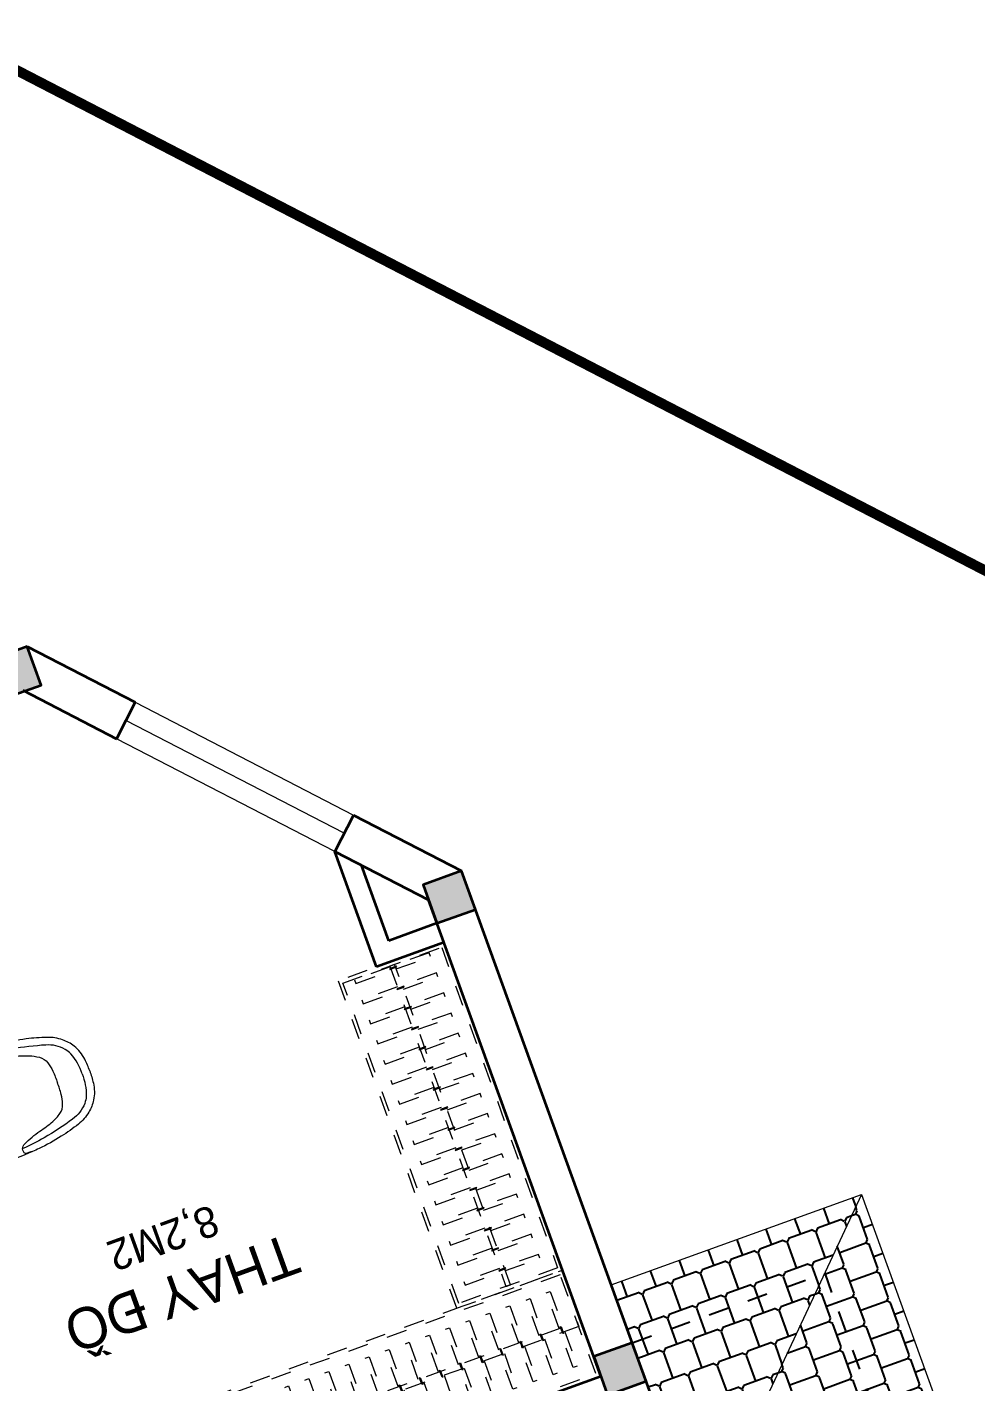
# Model space of a CAD drawing. Header units: metres. Extents: x 568332 to 569219, y 2065964 to 2066430.
# Drawn here: x 568585.13 to 568589.77, y 2066421.11 to 2066427.73 of the extents above; entities that cross this region are included whole.
import ezdxf

# ---------------------------------------------------------------- set-up
doc = ezdxf.new("R2010")
doc.units = ezdxf.units.M
doc.linetypes.add('HIDDEN', pattern=[0.375, 0.25, -0.125])
doc.linetypes.add('X-5M-G-MB PHONGNGU$0$HIDDEN2', pattern=[0.1875, 0.125, -0.0625])
doc.layers.get('0').update_dxf_attribs({"linetype": 'CONTINUOUS'})
doc.layers.get('DEFPOINTS').update_dxf_attribs({"linetype": 'CONTINUOUS'})
for name, color, linetype, lineweight in [('-CONCRETE', 1, 'CONTINUOUS', 35), ('-DIM', 9, 'CONTINUOUS', 13), ('-DOOR', 137, 'CONTINUOUS', 9), ('-FURNITURE', 46, 'CONTINUOUS', 9), ('-LINE1', 7, 'CONTINUOUS', 18), ('-TEXT', 7, 'CONTINUOUS', 15), ('-WALL', 4, 'CONTINUOUS', 35), ('TEXT25', 2, 'CONTINUOUS', 13)]:
    doc.layers.add(name, color=color, linetype=linetype, lineweight=lineweight)
doc.layers.add('-RANH GIOI LO DAT', color=12, linetype='CONTINUOUS')
doc.layers.add('13. NET HATCH', color=252, linetype='CONTINUOUS')
doc.styles.add('T1', font='', dxfattribs={"height": 200})
doc.styles.add('vnavanth', font='', dxfattribs={"width": 0.8})
doc.styles.get('T1').set_extended_font_data('VNgeometric Light')
doc.styles.get('vnavanth').set_extended_font_data('.VnAvantH')

# ---------------------------------------------------------------- blocks, each defined once
blk = doc.blocks.new('A$C4D045CFB')
at = {"layer": '13. NET HATCH'}
h = blk.add_hatch(dxfattribs=at)
h.set_pattern_fill('MAIGO-12', color=256, scale=300, angle=180)
h.set_pattern_definition([(180, (-90, 1.102182119232618e-14), (-75.00000000000001, -150), [120, -30, 120, -30]), (270, (-75, -14.99999999999999), (74.99999999999997, -150), [135, -165]), (225, (-60, 7.34788079488412e-15), (-75.00000000142688, -150.0000000028537), [21.213203436, -403.0508652]), (315, (-90, 1.102182119232618e-14), (75.00000000142684, -150.0000000028537), [21.213203436, -403.0508652])])
h.paths.add_polyline_path([(1299.999119955668, 6100.494044825784), (1299.953723877203, 5215.284894083044), (1299.999119955668, 5229.592269479996), (1299.999119955668, 4500.000660992693), (-0.0008800443320069462, 6100.494044825784)])
h = blk.add_hatch(dxfattribs=at)
h.set_pattern_fill('MAIGO-12', color=256, scale=300, angle=270)
h.set_pattern_definition([(270, (-1.653273178848927e-14, -90), (150, -75.00000000000003), [120, -30, 120, -30]), (0, (14.99999999999999, -75), (150, 74.99999999999996), [135, -165]), (315, (-1.102182119232618e-14, -60), (150.0000000028537, -75.0000000014269), [21.213203436, -403.0508652]), (45, (-1.653273178848927e-14, -90), (150.0000000028537, 75.00000000142683), [21.213203436, -403.0508652])])
h.paths.add_polyline_path([(-0.0008800443320069462, 6100.494044825784), (1299.999119955668, 4500.000660992693), (1299.999119955668, 1300.000660992693), (-0.0008800443320069462, 0.000660992693156004)])
h = blk.add_hatch(dxfattribs=at)
h.set_pattern_fill('MAIGO-12', color=256, scale=300)
h.set_pattern_definition([(0, (90, 0), (75, 150), [120, -30, 120, -30]), (90, (75, 15), (-74.99999999999999, 150), [135, -165]), (45, (60, 0), (75.00000000142687, 150.0000000028537), [21.213203436, -403.0508652]), (135, (90, 0), (-75.00000000142686, 150.0000000028537), [21.213203436, -403.0508652])])
h.paths.add_polyline_path([(1299.999119955668, 1300.000660992693), (1299.999119955668, 0.000660992693156004), (-0.0008800443320069462, 0.000660992693156004)])
at = {"layer": '-LINE1'}
for p, q in [((-0.0008800443320069462, 0.000660992693156004), (-0.0008800443320069462, 6100.494044825784)), ((-0.0008800443320069462, 6100.494044825784), (1299.999119955668, 6100.494044825784)), ((-0.0008800443320069462, 6100.494044825784), (1299.999119955668, 4500.000660992693)), ((-0.0008800443320069462, 0.000660992693156004), (1299.999119955668, 1300.000660992693)), ((1299.999119955668, 0.000660992693156004), (-0.0008800443320069462, 0.000660992693156004))]:
    blk.add_line(p, q, dxfattribs=at)
at = {"layer": 'DEFPOINTS', "linetype": 'HIDDEN', "ltscale": 5}
blk.add_lwpolyline([(1299.999119955668, 300.0006609926932), (299.999119955668, 300.0006609926932), (299.999119955668, 5800.494044825784), (1299.999119955668, 5800.494044825784)], close=True, dxfattribs=at)
blk = doc.blocks.new('*U279')
at = {"linetype": 'X-5M-G-MB PHONGNGU$0$HIDDEN2'}
for points in [[(0, 600.0000000004657), (0, 0), (1856.328824584533, -6.474040283905219e-10), (1856.328824584533, 599.9999999998182)], [(1836.328824584533, 579.9996613717449), (1836.328824584533, 19.99966137174504), (20, 20.00000000046566), (20, 580.0000000004657)], [(1836.328824584533, 286.6991212948271), (1836.328824584533, 313.0991212947339), (20, 313.0991212953813), (19.99999859370291, 286.6991212952417)], [(113.7817614636733, 319.1750910408318), (109.4317788550979, 319.1750910408318), (109.4317788550979, 280.441767644881), (113.7817614636733, 280.441767644881)], [(227.7817614636733, 319.1750910407849), (223.4317788550979, 319.1750910407849), (223.4317788550979, 280.4417676448341), (227.7817614636733, 280.4417676448341)], [(341.7817614636733, 319.175091040738), (337.4317788550979, 319.175091040738), (337.4317788550979, 280.4417676447872), (341.7817614636733, 280.4417676447872)], [(455.7817614636733, 319.1750910406911), (451.4317788550979, 319.1750910406911), (451.4317788550979, 280.4417676447403), (455.7817614636733, 280.4417676447403)], [(569.7817614636733, 319.1750910406442), (565.431778855098, 319.1750910406442), (565.431778855098, 280.4417676446934), (569.7817614636733, 280.4417676446934)], [(683.7817614636733, 319.1750910405973), (679.431778855098, 319.1750910405973), (679.431778855098, 280.4417676446465), (683.7817614636733, 280.4417676446465)], [(797.7817614636733, 319.1750910405504), (793.431778855098, 319.1750910405504), (793.431778855098, 280.4417676445996), (797.7817614636733, 280.4417676445996)], [(911.7817614636733, 319.1750910405035), (907.431778855098, 319.1750910405035), (907.431778855098, 280.4417676445527), (911.7817614636733, 280.4417676445527)], [(1025.781761463673, 319.1750910404566), (1021.431778855098, 319.1750910404566), (1021.431778855098, 280.4417676445057), (1025.781761463673, 280.4417676445057)], [(1139.781761463673, 319.1750910404097), (1135.431778855098, 319.1750910404097), (1135.431778855098, 280.4417676444588), (1139.781761463673, 280.4417676444588)], [(1253.781761463673, 319.1750910403628), (1249.431778855098, 319.1750910403628), (1249.431778855098, 280.4417676444119), (1253.781761463673, 280.4417676444119)], [(1367.781761463673, 319.1750910403159), (1363.431778855098, 319.1750910403159), (1363.431778855098, 280.441767644365), (1367.781761463673, 280.441767644365)], [(1481.781761463673, 319.175091040269), (1477.431778855098, 319.175091040269), (1477.431778855098, 280.4417676443181), (1481.781761463673, 280.4417676443181)], [(1595.781761463673, 319.175091040222), (1591.431778855098, 319.175091040222), (1591.431778855098, 280.4417676442712), (1595.781761463673, 280.4417676442712)], [(1709.781761463673, 319.1750910401751), (1705.431778855098, 319.1750910401751), (1705.431778855098, 280.4417676442243), (1709.781761463673, 280.4417676442243)], [(1823.781761463673, 319.1750910401282), (1819.431778855098, 319.1750910401282), (1819.431778855098, 280.4417676441774), (1823.781761463673, 280.4417676441774)]]:
    blk.add_lwpolyline(points, close=True, dxfattribs=at)
for points in [[(122.2409142897814, 313.1103512093413), (122.2409142897814, 515.2497102723445), (100.1765458012815, 515.2497102723445), (100.1765458012815, 313.1103512093413)], [(236.2409142897814, 313.1103512092944), (236.2409142897814, 515.2497102722975), (214.1765458012815, 515.2497102722975), (214.1765458012815, 313.1103512092944)], [(350.2409142897814, 313.1103512092475), (350.2409142897814, 515.2497102722507), (328.1765458012815, 515.2497102722507), (328.1765458012815, 313.1103512092475)], [(464.2409142897814, 313.1103512092006), (464.2409142897814, 515.2497102722037), (442.1765458012815, 515.2497102722037), (442.1765458012815, 313.1103512092006)], [(578.2409142897814, 313.1103512091537), (578.2409142897814, 515.2497102721569), (556.1765458012815, 515.2497102721569), (556.1765458012815, 313.1103512091537)], [(692.2409142897814, 313.1103512091068), (692.2409142897814, 515.24971027211), (670.1765458012815, 515.24971027211), (670.1765458012815, 313.1103512091068)], [(806.2409142897814, 313.1103512090599), (806.2409142897814, 515.249710272063), (784.1765458012815, 515.249710272063), (784.1765458012815, 313.1103512090599)], [(920.2409142897814, 313.110351209013), (920.2409142897814, 515.2497102720162), (898.1765458012815, 515.2497102720162), (898.1765458012815, 313.110351209013)], [(1034.240914289781, 313.1103512089661), (1034.240914289781, 515.2497102719692), (1012.176545801281, 515.2497102719692), (1012.176545801281, 313.1103512089661)], [(1148.240914289781, 313.1103512089192), (1148.240914289781, 515.2497102719224), (1126.176545801281, 515.2497102719224), (1126.176545801281, 313.1103512089192)], [(1262.240914289781, 313.1103512088723), (1262.240914289781, 515.2497102718754), (1240.176545801281, 515.2497102718754), (1240.176545801281, 313.1103512088723)], [(1376.240914289781, 313.1103512088254), (1376.240914289781, 515.2497102718285), (1354.176545801281, 515.2497102718285), (1354.176545801281, 313.1103512088254)], [(1490.240914289781, 313.1103512087785), (1490.240914289781, 515.2497102717816), (1468.176545801281, 515.2497102717816), (1468.176545801281, 313.1103512087785)], [(1604.240914289781, 313.1103512087315), (1604.240914289781, 515.2497102717347), (1582.176545801281, 515.2497102717347), (1582.176545801281, 313.1103512087315)], [(1718.240914289781, 313.1103512086846), (1718.240914289781, 515.2497102716878), (1696.176545801281, 515.2497102716878), (1696.176545801281, 313.1103512086846)], [(1832.240914289781, 313.1103512086377), (1832.240914289781, 515.2497102716409), (1810.176545801281, 515.2497102716409), (1810.176545801281, 313.1103512086377)], [(100.1765458012815, 286.7103512094345), (100.1765458012815, 92.0852110228024), (122.2409142897814, 92.0852110228024), (122.2409142897814, 286.7103512094345)], [(214.1765458012815, 286.7103512093876), (214.1765458012815, 92.08521102275549), (236.2409142897814, 92.08521102275549), (236.2409142897814, 286.7103512093876)], [(328.1765458012815, 286.7103512093407), (328.1765458012815, 92.08521102270858), (350.2409142897814, 92.08521102270858), (350.2409142897814, 286.7103512093407)], [(442.1765458012815, 286.7103512092938), (442.1765458012815, 92.08521102266168), (464.2409142897814, 92.08521102266168), (464.2409142897814, 286.7103512092938)], [(556.1765458012815, 286.7103512092469), (556.1765458012815, 92.08521102261477), (578.2409142897814, 92.08521102261477), (578.2409142897814, 286.7103512092469)], [(670.1765458012815, 286.7103512092), (670.1765458012815, 92.08521102256786), (692.2409142897814, 92.08521102256786), (692.2409142897814, 286.7103512092)], [(784.1765458012815, 286.7103512091531), (784.1765458012815, 92.08521102252095), (806.2409142897814, 92.08521102252095), (806.2409142897814, 286.7103512091531)], [(898.1765458012815, 286.7103512091062), (898.1765458012815, 92.08521102247404), (920.2409142897814, 92.08521102247404), (920.2409142897814, 286.7103512091062)], [(1012.176545801281, 286.7103512090592), (1012.176545801281, 92.08521102242715), (1034.240914289781, 92.08521102242715), (1034.240914289781, 286.7103512090592)], [(1126.176545801281, 286.7103512090123), (1126.176545801281, 92.08521102238024), (1148.240914289781, 92.08521102238024), (1148.240914289781, 286.7103512090123)], [(1240.176545801281, 286.7103512089654), (1240.176545801281, 92.08521102233333), (1262.240914289781, 92.08521102233333), (1262.240914289781, 286.7103512089654)], [(1354.176545801281, 286.7103512089186), (1354.176545801281, 92.08521102228642), (1376.240914289781, 92.08521102228642), (1376.240914289781, 286.7103512089186)], [(1468.176545801281, 286.7103512088717), (1468.176545801281, 92.0852110222395), (1490.240914289781, 92.0852110222395), (1490.240914289781, 286.7103512088717)], [(1582.176545801281, 286.7103512088247), (1582.176545801281, 92.0852110221926), (1604.240914289781, 92.0852110221926), (1604.240914289781, 286.7103512088247)], [(1696.176545801281, 286.7103512087778), (1696.176545801281, 92.0852110221457), (1718.240914289781, 92.0852110221457), (1718.240914289781, 286.7103512087778)], [(1810.176545801281, 286.7103512087309), (1810.176545801281, 92.08521102209879), (1832.240914289781, 92.08521102209879), (1832.240914289781, 286.7103512087309)]]:
    blk.add_lwpolyline(points, dxfattribs=at)
blk = doc.blocks.new('A$C5C575821')
at = {"layer": '-CONCRETE'}
h = blk.add_hatch(color=256, dxfattribs=at)
h.dxf.hatch_style = 1
h.paths.add_polyline_path([(-0.00237559899687767, 200.0000000000146), (-0.00237559899687767, 1.455191522836685e-11), (199.9976244010031, 1.455191522836685e-11), (199.9976244010031, 200.0000000000146)])
blk.add_lwpolyline([(-0.00237559899687767, 1.455191522836685e-11), (199.9976244010031, 1.455191522836685e-11), (199.9976244010031, 200.0000000000146), (-0.00237559899687767, 200.0000000000146)], close=True, dxfattribs=at)
blk = doc.blocks.new('A$C7D524948')
at = {"layer": '-FURNITURE'}
for points in [[(-1.862645149230957e-09, 824.9500000011176, 0.02374928999430728), (-77.15000000130385, 820, 0.1110396266945436), (-175.0999999996275, 786.1500000022352, 0.08516816991690027), (-234.9500000011176, 733.25, 0.08855014736123698), (-281.5499999988824, 649.3499999996275, 0.02790636319614463), (-315.9500000011176, 525.5999999996275, 0.02834164487538841), (-340.4000000022352, 372.8000000007451, 0.04711987010175965), (-341.0999999996275, 283.4000000003725, 0.5135274654112972), (-284.5500000007451, 299.9500000011176, 0.05957759956988055), (-242.5500000026077, 413.6500000003725, -0.03446512451505389), (-213.1500000003725, 507.4499999992549, -0.05927668371543007), (-182.7500000009313, 564.2999999988824, -0.1661460996977688), (-133.4500000011176, 600.4000000003725, -0.0525641271264061), (-75.80000000074506, 611.9500000011176, -0.02855401869774651), (-1.862645149230957e-09, 614.6500000003725, -3.543335205159532)], [(-0.5500000007450581, 774.1500000003725, 0.1055837687742558), (-137.8000000007451, 751.3000000007451, 0.08397584501256396), (-176, 728.25, 0.1493020227225411), (-241.2000000011176, 626.1999999992549, 0.02490854660583826), (-289.25, 424.1500000003725, 0.02643887537121914), (-306.5679914960638, 278.4068524483591, -0.8863330528017872)], [(-0.5500000007450581, 774.1500000003725, -0.1055837687742558), (136.6999999992549, 751.3000000007451, -0.08397584501256396), (174.8999999985099, 728.2500000018626, -0.1493020227225411), (240.0999999986961, 626.1999999992549, -0.02490854660583826), (288.1499999975786, 424.1500000003725, -0.02643887537121914), (305.467991495505, 278.4068524483591, 0.8863330528017872)], [(-1.862645149230957e-09, 824.9500000011176, -0.02374928999430728), (77.14999999850988, 820.0000000018626, -0.1110396266945436), (175.0999999986961, 786.1500000003725, -0.08516816991690027), (234.9499999992549, 733.25, -0.08855014736123698), (281.5499999988824, 649.3499999996275, -0.02790636319614463), (315.9500000011176, 525.5999999996275, -0.02834164487538841), (340.3999999985099, 372.8000000007451, -0.04711987010175965), (341.0999999996275, 283.4000000022352, -0.5135274654112972), (284.5500000007451, 299.9499999992549, -0.05957759956988055), (242.5499999988824, 413.6499999985099, 0.03446512451505389), (213.1499999994412, 507.4500000011176, 0.05927668371543007), (182.75, 564.3000000007451, 0.1661460996977688), (133.4499999983236, 600.4000000003725, 0.0525641271264061), (75.79999999888241, 611.9499999992549, 0.02855401869774651), (-1.862645149230957e-09, 614.6500000003725, 3.543335205159532)], [(-342.8562581948936, 328.1164919566363, 0.02267140514630937), (-350.039135296829, 124.5, 0.01212164544072816), (-345.6391352973878, 57.0500000026077, 0.4055082152921144), (-279.3891352973878, 0), (0, 0)], [(342.8562581939623, 328.1164919547737, -0.02267140514630937), (350.0391352958977, 124.5, -0.01212164544072816), (345.6391352955252, 57.05000000074506, -0.4055082152921144), (279.3891352964565, 0), (0, 0)]]:
    blk.add_lwpolyline(points, format="xyb", dxfattribs=at)
blk = doc.blocks.new('*U259')
at = {"linetype": 'X-5M-G-MB PHONGNGU$0$HIDDEN2'}
for points in [[(0, 600.0000000004657), (0, 0), (2421.832438847273, -8.800904927324484e-10), (2421.832438847273, 599.9999999995855)], [(2401.832438847273, 579.9996613715122), (2401.832438847273, 19.99966137151235), (20, 20.00000000046566), (20, 580.0000000004657)], [(2401.832438847273, 286.6991212945944), (2401.832438847273, 313.0991212945012), (20, 313.0991212953813), (19.99999859370291, 286.6991212952417)], [(113.7817614636733, 319.1750910408318), (109.4317788550979, 319.1750910408318), (109.4317788550979, 280.441767644881), (113.7817614636733, 280.441767644881)], [(227.7817614636733, 319.1750910407849), (223.4317788550979, 319.1750910407849), (223.4317788550979, 280.4417676448341), (227.7817614636733, 280.4417676448341)], [(341.7817614636733, 319.175091040738), (337.4317788550979, 319.175091040738), (337.4317788550979, 280.4417676447872), (341.7817614636733, 280.4417676447872)], [(455.7817614636733, 319.1750910406911), (451.4317788550979, 319.1750910406911), (451.4317788550979, 280.4417676447403), (455.7817614636733, 280.4417676447403)], [(569.7817614636733, 319.1750910406442), (565.431778855098, 319.1750910406442), (565.431778855098, 280.4417676446934), (569.7817614636733, 280.4417676446934)], [(683.7817614636733, 319.1750910405973), (679.431778855098, 319.1750910405973), (679.431778855098, 280.4417676446465), (683.7817614636733, 280.4417676446465)], [(797.7817614636733, 319.1750910405504), (793.431778855098, 319.1750910405504), (793.431778855098, 280.4417676445996), (797.7817614636733, 280.4417676445996)], [(911.7817614636733, 319.1750910405035), (907.431778855098, 319.1750910405035), (907.431778855098, 280.4417676445527), (911.7817614636733, 280.4417676445527)], [(1025.781761463673, 319.1750910404566), (1021.431778855098, 319.1750910404566), (1021.431778855098, 280.4417676445057), (1025.781761463673, 280.4417676445057)], [(1139.781761463673, 319.1750910404097), (1135.431778855098, 319.1750910404097), (1135.431778855098, 280.4417676444588), (1139.781761463673, 280.4417676444588)], [(1253.781761463673, 319.1750910403628), (1249.431778855098, 319.1750910403628), (1249.431778855098, 280.4417676444119), (1253.781761463673, 280.4417676444119)], [(1367.781761463673, 319.1750910403159), (1363.431778855098, 319.1750910403159), (1363.431778855098, 280.441767644365), (1367.781761463673, 280.441767644365)], [(1481.781761463673, 319.175091040269), (1477.431778855098, 319.175091040269), (1477.431778855098, 280.4417676443181), (1481.781761463673, 280.4417676443181)], [(1595.781761463673, 319.175091040222), (1591.431778855098, 319.175091040222), (1591.431778855098, 280.4417676442712), (1595.781761463673, 280.4417676442712)], [(1709.781761463673, 319.1750910401751), (1705.431778855098, 319.1750910401751), (1705.431778855098, 280.4417676442243), (1709.781761463673, 280.4417676442243)], [(1823.781761463673, 319.1750910401282), (1819.431778855098, 319.1750910401282), (1819.431778855098, 280.4417676441774), (1823.781761463673, 280.4417676441774)], [(1937.781761463673, 319.1750910400813), (1933.431778855098, 319.1750910400813), (1933.431778855098, 280.4417676441305), (1937.781761463673, 280.4417676441305)], [(2051.781761463673, 319.1750910400344), (2047.431778855098, 319.1750910400344), (2047.431778855098, 280.4417676440836), (2051.781761463673, 280.4417676440836)], [(2165.781761463673, 319.1750910399875), (2161.431778855098, 319.1750910399875), (2161.431778855098, 280.4417676440366), (2165.781761463673, 280.4417676440366)], [(2279.781761463673, 319.1750910399406), (2275.431778855098, 319.1750910399406), (2275.431778855098, 280.4417676439897), (2279.781761463673, 280.4417676439897)]]:
    blk.add_lwpolyline(points, close=True, dxfattribs=at)
for points in [[(122.2409142897814, 313.1103512093413), (122.2409142897814, 515.2497102723445), (100.1765458012815, 515.2497102723445), (100.1765458012815, 313.1103512093413)], [(236.2409142897814, 313.1103512092944), (236.2409142897814, 515.2497102722975), (214.1765458012815, 515.2497102722975), (214.1765458012815, 313.1103512092944)], [(350.2409142897814, 313.1103512092475), (350.2409142897814, 515.2497102722507), (328.1765458012815, 515.2497102722507), (328.1765458012815, 313.1103512092475)], [(464.2409142897814, 313.1103512092006), (464.2409142897814, 515.2497102722037), (442.1765458012815, 515.2497102722037), (442.1765458012815, 313.1103512092006)], [(578.2409142897814, 313.1103512091537), (578.2409142897814, 515.2497102721569), (556.1765458012815, 515.2497102721569), (556.1765458012815, 313.1103512091537)], [(692.2409142897814, 313.1103512091068), (692.2409142897814, 515.24971027211), (670.1765458012815, 515.24971027211), (670.1765458012815, 313.1103512091068)], [(806.2409142897814, 313.1103512090599), (806.2409142897814, 515.249710272063), (784.1765458012815, 515.249710272063), (784.1765458012815, 313.1103512090599)], [(920.2409142897814, 313.110351209013), (920.2409142897814, 515.2497102720162), (898.1765458012815, 515.2497102720162), (898.1765458012815, 313.110351209013)], [(1034.240914289781, 313.1103512089661), (1034.240914289781, 515.2497102719692), (1012.176545801281, 515.2497102719692), (1012.176545801281, 313.1103512089661)], [(1148.240914289781, 313.1103512089192), (1148.240914289781, 515.2497102719224), (1126.176545801281, 515.2497102719224), (1126.176545801281, 313.1103512089192)], [(1262.240914289781, 313.1103512088723), (1262.240914289781, 515.2497102718754), (1240.176545801281, 515.2497102718754), (1240.176545801281, 313.1103512088723)], [(1376.240914289781, 313.1103512088254), (1376.240914289781, 515.2497102718285), (1354.176545801281, 515.2497102718285), (1354.176545801281, 313.1103512088254)], [(1490.240914289781, 313.1103512087785), (1490.240914289781, 515.2497102717816), (1468.176545801281, 515.2497102717816), (1468.176545801281, 313.1103512087785)], [(1604.240914289781, 313.1103512087315), (1604.240914289781, 515.2497102717347), (1582.176545801281, 515.2497102717347), (1582.176545801281, 313.1103512087315)], [(1718.240914289781, 313.1103512086846), (1718.240914289781, 515.2497102716878), (1696.176545801281, 515.2497102716878), (1696.176545801281, 313.1103512086846)], [(1832.240914289781, 313.1103512086377), (1832.240914289781, 515.2497102716409), (1810.176545801281, 515.2497102716409), (1810.176545801281, 313.1103512086377)], [(1946.240914289781, 313.1103512085908), (1946.240914289781, 515.2497102715939), (1924.176545801281, 515.2497102715939), (1924.176545801281, 313.1103512085908)], [(2060.240914289781, 313.1103512085439), (2060.240914289781, 515.2497102715471), (2038.176545801281, 515.2497102715471), (2038.176545801281, 313.1103512085439)], [(2174.240914289781, 313.110351208497), (2174.240914289781, 515.2497102715001), (2152.176545801281, 515.2497102715001), (2152.176545801281, 313.110351208497)], [(2288.240914289781, 313.1103512084501), (2288.240914289781, 515.2497102714533), (2266.176545801281, 515.2497102714533), (2266.176545801281, 313.1103512084501)], [(100.1765458012815, 286.7103512094345), (100.1765458012815, 92.0852110228024), (122.2409142897814, 92.0852110228024), (122.2409142897814, 286.7103512094345)], [(214.1765458012815, 286.7103512093876), (214.1765458012815, 92.08521102275549), (236.2409142897814, 92.08521102275549), (236.2409142897814, 286.7103512093876)], [(328.1765458012815, 286.7103512093407), (328.1765458012815, 92.08521102270858), (350.2409142897814, 92.08521102270858), (350.2409142897814, 286.7103512093407)], [(442.1765458012815, 286.7103512092938), (442.1765458012815, 92.08521102266168), (464.2409142897814, 92.08521102266168), (464.2409142897814, 286.7103512092938)], [(556.1765458012815, 286.7103512092469), (556.1765458012815, 92.08521102261477), (578.2409142897814, 92.08521102261477), (578.2409142897814, 286.7103512092469)], [(670.1765458012815, 286.7103512092), (670.1765458012815, 92.08521102256786), (692.2409142897814, 92.08521102256786), (692.2409142897814, 286.7103512092)], [(784.1765458012815, 286.7103512091531), (784.1765458012815, 92.08521102252095), (806.2409142897814, 92.08521102252095), (806.2409142897814, 286.7103512091531)], [(898.1765458012815, 286.7103512091062), (898.1765458012815, 92.08521102247404), (920.2409142897814, 92.08521102247404), (920.2409142897814, 286.7103512091062)], [(1012.176545801281, 286.7103512090592), (1012.176545801281, 92.08521102242715), (1034.240914289781, 92.08521102242715), (1034.240914289781, 286.7103512090592)], [(1126.176545801281, 286.7103512090123), (1126.176545801281, 92.08521102238024), (1148.240914289781, 92.08521102238024), (1148.240914289781, 286.7103512090123)], [(1240.176545801281, 286.7103512089654), (1240.176545801281, 92.08521102233333), (1262.240914289781, 92.08521102233333), (1262.240914289781, 286.7103512089654)], [(1354.176545801281, 286.7103512089186), (1354.176545801281, 92.08521102228642), (1376.240914289781, 92.08521102228642), (1376.240914289781, 286.7103512089186)], [(1468.176545801281, 286.7103512088717), (1468.176545801281, 92.0852110222395), (1490.240914289781, 92.0852110222395), (1490.240914289781, 286.7103512088717)], [(1582.176545801281, 286.7103512088247), (1582.176545801281, 92.0852110221926), (1604.240914289781, 92.0852110221926), (1604.240914289781, 286.7103512088247)], [(1696.176545801281, 286.7103512087778), (1696.176545801281, 92.0852110221457), (1718.240914289781, 92.0852110221457), (1718.240914289781, 286.7103512087778)], [(1810.176545801281, 286.7103512087309), (1810.176545801281, 92.08521102209879), (1832.240914289781, 92.08521102209879), (1832.240914289781, 286.7103512087309)], [(1924.176545801281, 286.710351208684), (1924.176545801281, 92.08521102205188), (1946.240914289781, 92.08521102205188), (1946.240914289781, 286.710351208684)], [(2038.176545801281, 286.7103512086371), (2038.176545801281, 92.08521102200497), (2060.240914289781, 92.08521102200497), (2060.240914289781, 286.7103512086371)], [(2152.176545801281, 286.7103512085902), (2152.176545801281, 92.08521102195806), (2174.240914289781, 92.08521102195806), (2174.240914289781, 286.7103512085902)], [(2266.176545801281, 286.7103512085433), (2266.176545801281, 92.08521102191116), (2288.240914289781, 92.08521102191116), (2288.240914289781, 286.7103512085433)]]:
    blk.add_lwpolyline(points, dxfattribs=at)
blk = doc.blocks.new('M36-T3')
at = {"layer": '-DOOR'}
blk.add_lwpolyline([(198227.0906377233, -1297242.123027975), (199042.2261354994, -1298122.778533984), (198895.4502178226, -1298258.634450271), (198080.3147200465, -1297377.978944262)], close=True, dxfattribs=at)
blk.add_lwpolyline([(198153.7026788849, -1297310.050986118), (198968.8381766058, -1298190.706492179)], dxfattribs=at)
at = {"layer": '-RANH GIOI LO DAT', "linetype": 'HIDDEN', "ltscale": 10, "const_width": 50}
blk.add_lwpolyline([(193676.7568112435, -1296268.498691544), (198661.8510079722, -1301654.2911939), (204676.7568113413, -1302119.780004031), (204676.7568113413, -1282035.375045632), (193676.7568116956, -1282035.375045334)], close=True, dxfattribs=at)
at = {"layer": '-WALL'}
for p, q in [((197676.7568114011, -1293690.348583722), (197676.7568114011, -1296941.98333959)), ((200096.7698804066, -1294389.695974943), (197876.7568114013, -1294389.69597664)), ((197876.7568114013, -1294389.69597664), (197876.756811401, -1296863.629619291)), ((197876.756811401, -1296641.98333959), (198227.0906377233, -1296641.98333959)), ((198227.0906377233, -1296641.98333959), (198227.0906377232, -1297242.123027975)), ((197876.754435802, -1296741.98333959), (198127.0906377233, -1296741.98333959)), ((198127.0906377233, -1296741.98333959), (198127.0906377232, -1297134.085099506)), ((198227.0906377233, -1297242.123027975), (197876.7568114009, -1296863.629619291)), ((198080.3147200464, -1297377.978944262), (197676.7568114011, -1296941.98333959)), ((199392.5599618217, -1298501.271942668), (199042.2261354994, -1298122.778533984)), ((199299.7834977554, -1298694.627488389), (198895.4502178225, -1298258.634450271))]:
    blk.add_line(p, q, dxfattribs=at)
for points in [[(198080.3147200739, -1297377.978944236), (198227.0906377506, -1297242.123027949)], [(198895.4502177952, -1298258.634450297), (199042.2261354719, -1298122.77853401)]]:
    blk.add_lwpolyline(points, dxfattribs=at)
at = {"layer": '-FURNITURE', "extrusion": (0, 0, -1), "yscale": 0.916666666665974, "zscale": -0.916666666665974}
for name, p, xscale, rotation in [('*U259', (-197876.7568114649, -1294390.348583722), 0.916666666665974, 180), ('*U279', (-197876.7568114375, -1294940.348583722), -0.916666666665974, 90)]:
    blk.add_blockref(name, p, dxfattribs=dict(at, xscale=xscale, rotation=rotation))
at = {"layer": '-FURNITURE', "xscale": -0.8, "yscale": 0.8, "zscale": 0.8, "rotation": 90.00000000000311}
blk.add_blockref('A$C7D524948', (200376.9209892304, -1296640.479879203), dxfattribs=at)
at = {"layer": '-WALL'}
for name, p in [('A$C4D045CFB', (196376.7576914454, -1294790.349245648)), ('A$C5C575821', (197676.7591870639, -1294490.348583722)), ('A$C5C575821', (197676.756811401, -1296941.98333959)), ('A$C5C575821', (199299.7858733544, -1298694.627488389))]:
    blk.add_blockref(name, p, dxfattribs=at)
at = {"layer": '-TEXT', "color": 2, "style": 'vnavanth'}
blk.add_text('thay ®å', height=199.9591899200177, dxfattribs=at).set_placement((199069.6233714231, -1295565.81846812))
at = {"layer": 'TEXT25', "style": 'T1'}
blk.add_text('8,2M2', height=150, rotation=359.9999999899488, dxfattribs=at).set_placement((199378.8106511244, -1295825.151323876))

msp = doc.modelspace()

# ---------------------------------------------------------------- block references
at = {"layer": '-DIM', "xscale": 0.001, "yscale": 0.001, "zscale": 0.001, "rotation": 199.8842788573445}
msp.add_blockref('M36-T3', (569214.2633851852, 2065271.219851052), dxfattribs=at)

doc.saveas('drawing.dxf')
